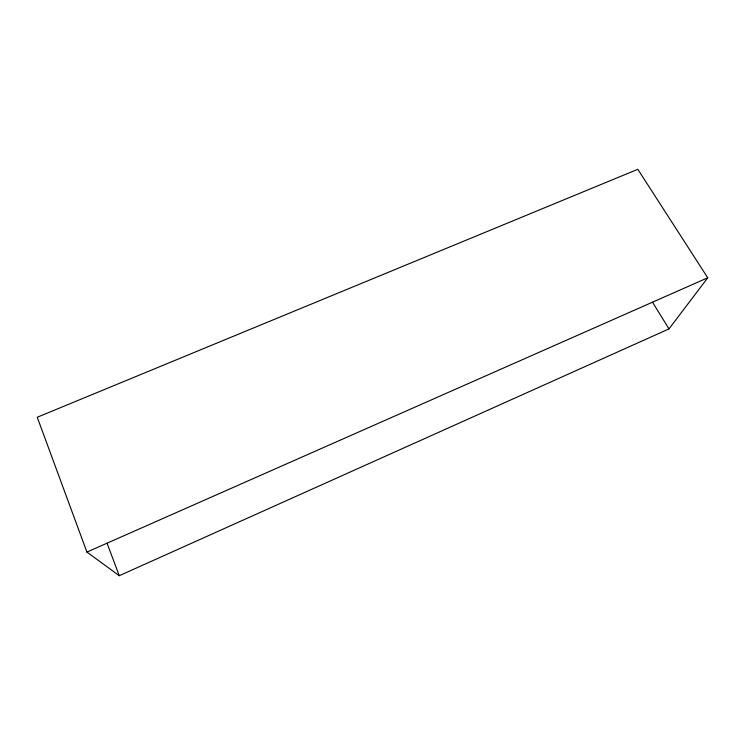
<?xml version="1.0" encoding="UTF-8"?>
<svg xmlns="http://www.w3.org/2000/svg" width="745" height="745" viewBox="0 0 745 745"><rect width="100%" height="100%" fill="white"/><g stroke="black" fill="none" stroke-linecap="round" stroke-linejoin="round"><path stroke-width="1.12" d="M669.001 328.899L707.75 277.783L637.813 169.301L37.25 417.256L86.923 552.082L119.275 575.699L669.001 328.899L652.499 302.172M86.923 552.082L707.75 277.783M107.056 543.245L119.275 575.699"/></g></svg>
